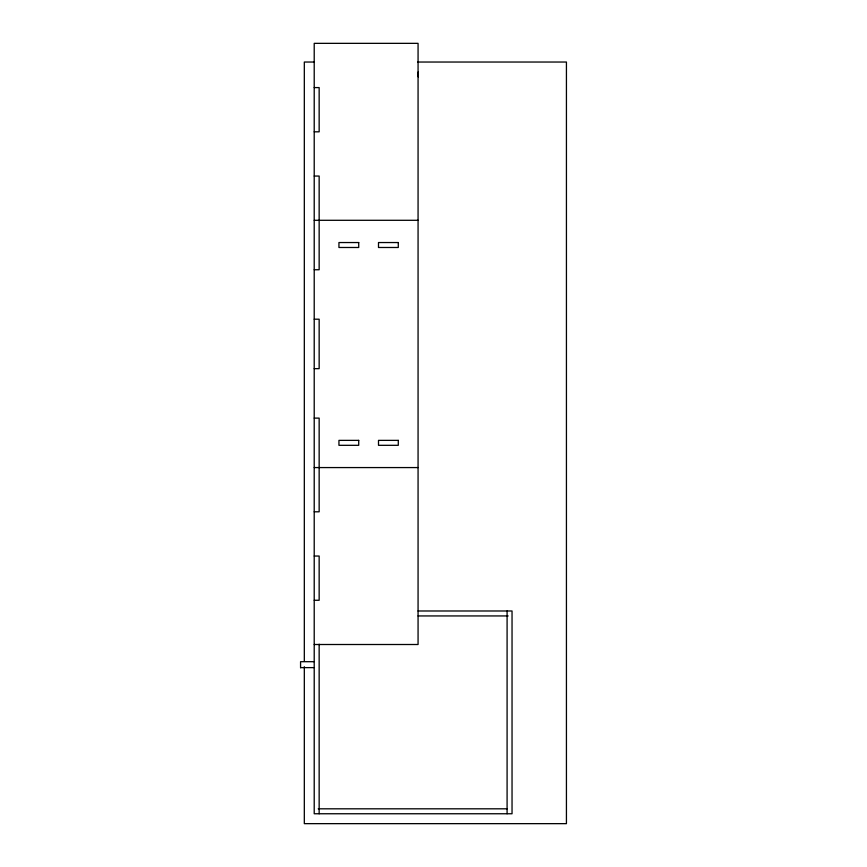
<?xml version="1.0" encoding="UTF-8"?>
<svg xmlns="http://www.w3.org/2000/svg" width="867" height="867" viewBox="0 0 867 867"><rect width="100%" height="100%" fill="white"/><g stroke="black" fill="none" stroke-linecap="round" stroke-linejoin="round"><path stroke-width="1.3" d="M313.778 62.034L304.317 62.034L304.317 661.315M417.818 62.034L566.433 62.034L566.433 823.65L304.317 823.65L304.317 666.723M314.212 87.589L319.154 87.589L319.154 131.817L314.212 131.817M314.212 176.055L319.154 176.055L319.154 269.745L314.212 269.745M314.212 220.294L418.067 220.294M314.212 319.197L319.154 319.197L319.154 368.659L314.212 368.659M314.212 418.111L319.154 418.111L319.154 511.801L314.212 511.801M314.212 467.573L418.067 467.573M314.212 556.04L319.154 556.04L319.154 600.267L314.212 600.267M418.067 610.986L512.039 610.986L512.039 813.755L314.212 813.755L314.212 43.35L418.067 43.35L418.067 644.506L314.212 644.506M418.067 615.938L508.149 615.938M313.843 661.694L300.567 661.694L300.567 667.753M300.567 667.623L313.843 667.623M318.222 808.813L507.087 808.813M507.087 610.986L507.087 813.755M418.23 71.918L418.23 76.87M319.154 644.192L319.154 813.755M358.721 242.543L338.943 242.543L338.943 247.485L358.721 247.485L358.721 242.543M398.289 242.543L378.5 242.543L378.5 247.485L398.289 247.485L398.289 242.543M358.721 440.371L338.943 440.371L338.943 445.313L358.721 445.313L358.721 440.371M398.289 440.371L378.5 440.371L378.5 445.313L398.289 445.313L398.289 440.371"/></g></svg>
